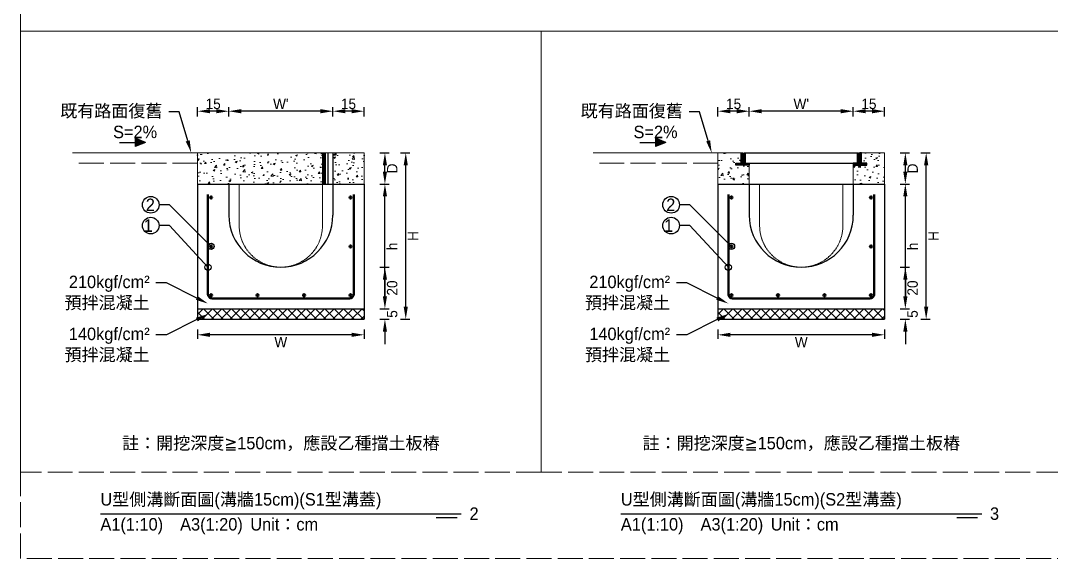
# Model space of a CAD drawing. Extents: x -8520 to 1950, y -2159 to 466.
# Drawn here: x -5580 to -5084.9, y -1164 to -905.4 of the extents above; entities that cross this region are included whole.
import ezdxf
from ezdxf import colors
from ezdxf.entities.mleader import LeaderData, LeaderLine
from ezdxf.math import Vec2, Vec3

# ---------------------------------------------------------------- set-up
doc = ezdxf.new("R2010")
doc.units = 0
doc.header["$MEASUREMENT"] = 0
doc.linetypes.add('ACAD_ISO02W100', pattern=[15, 12, -3])
doc.linetypes.add('HIDDEN', pattern=[0.375, 0.25, -0.125])
doc.layers.add('一、4.基本-隱藏', color=9, linetype='ACAD_ISO02W100', lineweight=20, plot=False)
doc.layers.add('三、3.文字-註解文字', color=2, linetype='Continuous')
for name, color, linetype, lineweight in [('二、1.繪圖-既有設施', 8, 'Continuous', 20), ('二、2.繪圖-施作項目', 181, 'Continuous', 30), ('二、3.繪圖-排水流向', 170, 'Continuous', 30), ('二、4.繪圖-設計鋪面', 40, 'Continuous', 20), ('二、5.繪圖-鋼筋', 60, 'Continuous', 50), ('二、6.繪圖-其他施作項目', 35, 'Continuous', 30)]:
    doc.layers.add(name, color=color, linetype=linetype, lineweight=lineweight)
doc.styles.add('次圖名(詳圖)', font='MS PGothic.ttf', dxfattribs={"height": 6})
doc.styles.add('註解文字(詳圖)', font='MS PGothic.ttf', dxfattribs={"height": 5})
doc.dimstyles.new('註解文字(詳圖)', dxfattribs={"dimtxt": 6, "dimasz": 6, "dimexe": 2, "dimexo": 5, "dimgap": 1, "dimtad": 2, "dimzin": 0, "dimdsep": 46, "dimtxsty": '註解文字(詳圖)', "dimcen": 0.1, "dimclrd": 256, "dimclre": 256, "dimclrt": 256, "dimadec": 0, "dimazin": 0, "dimtfac": 1, "dimtofl": 0, "dimtmove": 0, "dimatfit": 3, "dimfxlon": 1, "dimtolj": 1, "dimtzin": 0, "dimlwd": -1, "dimlwe": -1, "dimarcsym": 1})

# ---------------------------------------------------------------- blocks, each defined once
blk = doc.blocks.new('排水流向')
at = {"layer": '二、3.繪圖-排水流向'}
h = blk.add_hatch(color=256, dxfattribs=at)
h.dxf.hatch_style = 1
h.paths.add_polyline_path([(0, 1), (0, -1), (2.5, 0)])
for points in [[(-3.75, 0), (0, 0)], [(0, 1), (0, -1)], [(2.5, 0), (0, 1)], [(2.5, 0), (0, -1)]]:
    blk.add_lwpolyline(points, dxfattribs=at)
blk = doc.blocks.new('_Small')
at = {"color": 0, "linetype": 'ByBlock', "lineweight": -2}
blk.add_circle((0, 0), 0.25, dxfattribs=at)
blk = doc.blocks.new('*D238')
at = {"layer": 'Defpoints', "color": 0, "transparency": 16777216}
for p in [(-5230, -949), (-5230, -984), (-5180, -984)]:
    blk.add_point(p, dxfattribs=at)
at = {"layer": '三、3.文字-註解文字', "transparency": 16777216}
for p, q in [((-5230, -951.5), (-5230, -947)), ((-5186, -949), (-5224, -949)), ((-5180, -951.5), (-5180, -947))]:
    blk.add_line(p, q, dxfattribs=at)
for points in [[(-5224, -948), (-5224, -950), (-5230, -949)], [(-5186, -948), (-5186, -950), (-5180, -949)]]:
    blk.add_solid(points, dxfattribs=at)
at = {"layer": '三、3.文字-註解文字', "transparency": 16777216, "insert": (-5205, -945.5), "char_height": 5, "attachment_point": 5, "style": '註解文字(詳圖)'}
blk.add_mtext("\\A1;W'", dxfattribs=at)
blk = doc.blocks.new('*D239')
at = {"layer": 'Defpoints', "color": 0, "transparency": 16777216}
for p in [(-5245, -949), (-5245, -984), (-5230, -984)]:
    blk.add_point(p, dxfattribs=at)
at = {"layer": '三、3.文字-註解文字', "transparency": 16777216}
for p, q in [((-5245, -951.5), (-5245, -947)), ((-5236, -949), (-5239, -949)), ((-5230, -951.5), (-5230, -947))]:
    blk.add_line(p, q, dxfattribs=at)
for points in [[(-5239, -948), (-5239, -950), (-5245, -949)], [(-5236, -948), (-5236, -950), (-5230, -949)]]:
    blk.add_solid(points, dxfattribs=at)
at = {"layer": '三、3.文字-註解文字', "transparency": 16777216, "insert": (-5237.5, -945.5), "char_height": 5, "attachment_point": 5, "style": '註解文字(詳圖)'}
blk.add_mtext('\\A1;15', dxfattribs=at)
blk = doc.blocks.new('*D240')
at = {"layer": 'Defpoints', "color": 0, "transparency": 16777216}
for p in [(-5180, -949), (-5180, -984), (-5165, -984)]:
    blk.add_point(p, dxfattribs=at)
at = {"layer": '三、3.文字-註解文字', "transparency": 16777216}
for p, q in [((-5180, -951.5), (-5180, -947)), ((-5171, -949), (-5174, -949)), ((-5165, -951.5), (-5165, -947))]:
    blk.add_line(p, q, dxfattribs=at)
for points in [[(-5174, -948), (-5174, -950), (-5180, -949)], [(-5171, -948), (-5171, -950), (-5165, -949)]]:
    blk.add_solid(points, dxfattribs=at)
at = {"layer": '三、3.文字-註解文字', "transparency": 16777216, "insert": (-5172.5, -945.5), "char_height": 5, "attachment_point": 5, "style": '註解文字(詳圖)'}
blk.add_mtext('\\A1;15', dxfattribs=at)
blk = doc.blocks.new('*D241')
at = {"layer": 'Defpoints', "color": 0, "transparency": 16777216}
for p in [(-5480, -949), (-5480, -984), (-5430, -984)]:
    blk.add_point(p, dxfattribs=at)
at = {"layer": '三、3.文字-註解文字', "transparency": 16777216}
for p, q in [((-5480, -951.5), (-5480, -947)), ((-5436, -949), (-5474, -949)), ((-5430, -951.5), (-5430, -947))]:
    blk.add_line(p, q, dxfattribs=at)
for points in [[(-5474, -948), (-5474, -950), (-5480, -949)], [(-5436, -948), (-5436, -950), (-5430, -949)]]:
    blk.add_solid(points, dxfattribs=at)
at = {"layer": '三、3.文字-註解文字', "transparency": 16777216, "insert": (-5455, -945.5), "char_height": 5, "attachment_point": 5, "style": '註解文字(詳圖)'}
blk.add_mtext("\\A1;W'", dxfattribs=at)
blk = doc.blocks.new('*D242')
at = {"layer": 'Defpoints', "color": 0, "transparency": 16777216}
for p in [(-5495, -949), (-5495, -984), (-5480, -984)]:
    blk.add_point(p, dxfattribs=at)
at = {"layer": '三、3.文字-註解文字', "transparency": 16777216}
for p, q in [((-5495, -951.5), (-5495, -947)), ((-5486, -949), (-5489, -949)), ((-5480, -951.5), (-5480, -947))]:
    blk.add_line(p, q, dxfattribs=at)
for points in [[(-5489, -948), (-5489, -950), (-5495, -949)], [(-5486, -948), (-5486, -950), (-5480, -949)]]:
    blk.add_solid(points, dxfattribs=at)
at = {"layer": '三、3.文字-註解文字', "transparency": 16777216, "insert": (-5487.5, -945.5), "char_height": 5, "attachment_point": 5, "style": '註解文字(詳圖)'}
blk.add_mtext('\\A1;15', dxfattribs=at)
blk = doc.blocks.new('*D243')
at = {"layer": 'Defpoints', "color": 0, "transparency": 16777216}
for p in [(-5430, -949), (-5430, -984), (-5415, -984)]:
    blk.add_point(p, dxfattribs=at)
at = {"layer": '三、3.文字-註解文字', "transparency": 16777216}
for p, q in [((-5430, -951.5), (-5430, -947)), ((-5421, -949), (-5424, -949)), ((-5415, -951.5), (-5415, -947))]:
    blk.add_line(p, q, dxfattribs=at)
for points in [[(-5424, -948), (-5424, -950), (-5430, -949)], [(-5421, -948), (-5421, -950), (-5415, -949)]]:
    blk.add_solid(points, dxfattribs=at)
at = {"layer": '三、3.文字-註解文字', "transparency": 16777216, "insert": (-5422.5, -945.5), "char_height": 5, "attachment_point": 5, "style": '註解文字(詳圖)'}
blk.add_mtext('\\A1;15', dxfattribs=at)
blk = doc.blocks.new('*D254')
at = {"layer": 'Defpoints', "color": 0, "transparency": 16777216}
for p in [(-5245, -1049), (-5165, -1049), (-5245, -1056.5)]:
    blk.add_point(p, dxfattribs=at)
at = {"layer": '三、3.文字-註解文字', "transparency": 16777216}
for p, q in [((-5245, -1054), (-5245, -1058.5)), ((-5165, -1054), (-5165, -1058.5)), ((-5171, -1056.5), (-5239, -1056.5))]:
    blk.add_line(p, q, dxfattribs=at)
for points in [[(-5239, -1055.5), (-5239, -1057.5), (-5245, -1056.5)], [(-5171, -1055.5), (-5171, -1057.5), (-5165, -1056.5)]]:
    blk.add_solid(points, dxfattribs=at)
at = {"layer": '三、3.文字-註解文字', "transparency": 16777216, "insert": (-5205, -1060), "char_height": 5, "attachment_point": 5, "style": '註解文字(詳圖)'}
blk.add_mtext('\\A1;W', dxfattribs=at)
blk = doc.blocks.new('*D255')
at = {"layer": 'Defpoints', "color": 0, "transparency": 16777216}
for p in [(-5495, -1049), (-5415, -1049), (-5495, -1056.5)]:
    blk.add_point(p, dxfattribs=at)
at = {"layer": '三、3.文字-註解文字', "transparency": 16777216}
for p, q in [((-5495, -1054), (-5495, -1058.5)), ((-5415, -1054), (-5415, -1058.5)), ((-5421, -1056.5), (-5489, -1056.5))]:
    blk.add_line(p, q, dxfattribs=at)
for points in [[(-5489, -1055.5), (-5489, -1057.5), (-5495, -1056.5)], [(-5421, -1055.5), (-5421, -1057.5), (-5415, -1056.5)]]:
    blk.add_solid(points, dxfattribs=at)
at = {"layer": '三、3.文字-註解文字', "transparency": 16777216, "insert": (-5455, -1060), "char_height": 5, "attachment_point": 5, "style": '註解文字(詳圖)'}
blk.add_mtext('\\A1;W', dxfattribs=at)
blk = doc.blocks.new('*D278')
at = {"layer": 'Defpoints', "color": 0, "transparency": 16777216}
for p in [(-5205, -984), (-5155, -984), (-5205, -1044)]:
    blk.add_point(p, dxfattribs=at)
at = {"layer": '三、3.文字-註解文字', "transparency": 16777216}
for p, q in [((-5157.5, -984), (-5153, -984)), ((-5155, -1038), (-5155, -990)), ((-5157.5, -1044), (-5153, -1044))]:
    blk.add_line(p, q, dxfattribs=at)
for points in [[(-5156, -990), (-5154, -990), (-5155, -984)], [(-5156, -1038), (-5154, -1038), (-5155, -1044)]]:
    blk.add_solid(points, dxfattribs=at)
at = {"layer": '三、3.文字-註解文字', "transparency": 16777216, "insert": (-5151.5, -1014), "char_height": 5, "attachment_point": 5, "rotation": 90, "style": '註解文字(詳圖)'}
blk.add_mtext('\\A1;h', dxfattribs=at)
blk = doc.blocks.new('*D279')
at = {"layer": 'Defpoints', "color": 0, "transparency": 16777216}
for p in [(-5205, -1024), (-5205, -1044), (-5155, -1044)]:
    blk.add_point(p, dxfattribs=at)
at = {"layer": '三、3.文字-註解文字', "transparency": 16777216}
for p, q in [((-5157.5, -1024), (-5153, -1024)), ((-5155, -1030), (-5155, -1038)), ((-5157.5, -1044), (-5153, -1044))]:
    blk.add_line(p, q, dxfattribs=at)
for points in [[(-5156, -1030), (-5154, -1030), (-5155, -1024)], [(-5156, -1038), (-5154, -1038), (-5155, -1044)]]:
    blk.add_solid(points, dxfattribs=at)
at = {"layer": '三、3.文字-註解文字', "transparency": 16777216, "insert": (-5151.5, -1034), "char_height": 5, "attachment_point": 5, "rotation": 90, "style": '註解文字(詳圖)'}
blk.add_mtext('\\A1;20', dxfattribs=at)
blk = doc.blocks.new('*D280')
at = {"layer": 'Defpoints', "color": 0, "transparency": 16777216}
for p in [(-5205, -1044), (-5205, -1049), (-5155, -1049)]:
    blk.add_point(p, dxfattribs=at)
at = {"layer": '三、3.文字-註解文字', "transparency": 16777216}
for p, q in [((-5155, -1038), (-5155, -1032)), ((-5157.5, -1044), (-5153, -1044)), ((-5157.5, -1049), (-5153, -1049)), ((-5155, -1055), (-5155, -1061))]:
    blk.add_line(p, q, dxfattribs=at)
for points in [[(-5156, -1038), (-5154, -1038), (-5155, -1044)], [(-5156, -1055), (-5154, -1055), (-5155, -1049)]]:
    blk.add_solid(points, dxfattribs=at)
at = {"layer": '三、3.文字-註解文字', "transparency": 16777216, "insert": (-5151.5, -1046.5), "char_height": 5, "attachment_point": 5, "rotation": 90, "style": '註解文字(詳圖)'}
blk.add_mtext('\\A1;5', dxfattribs=at)
blk = doc.blocks.new('*D281')
at = {"layer": 'Defpoints', "color": 0, "transparency": 16777216}
for p in [(-5165, -969), (-5155, -969), (-5165, -984)]:
    blk.add_point(p, dxfattribs=at)
at = {"layer": '三、3.文字-註解文字', "transparency": 16777216}
for p, q in [((-5157.5, -969), (-5153, -969)), ((-5155, -978), (-5155, -975)), ((-5157.5, -984), (-5153, -984))]:
    blk.add_line(p, q, dxfattribs=at)
for points in [[(-5156, -975), (-5154, -975), (-5155, -969)], [(-5156, -978), (-5154, -978), (-5155, -984)]]:
    blk.add_solid(points, dxfattribs=at)
at = {"layer": '三、3.文字-註解文字', "transparency": 16777216, "insert": (-5151.5, -976.5), "char_height": 5, "attachment_point": 5, "rotation": 90, "style": '註解文字(詳圖)'}
blk.add_mtext('\\A1;D', dxfattribs=at)
blk = doc.blocks.new('*D282')
at = {"layer": 'Defpoints', "color": 0, "transparency": 16777216}
for p in [(-5165, -969), (-5145, -969), (-5165, -1049)]:
    blk.add_point(p, dxfattribs=at)
at = {"layer": '三、3.文字-註解文字', "transparency": 16777216}
for p, q in [((-5147.5, -969), (-5143, -969)), ((-5145, -1043), (-5145, -975)), ((-5147.5, -1049), (-5143, -1049))]:
    blk.add_line(p, q, dxfattribs=at)
for points in [[(-5146, -975), (-5144, -975), (-5145, -969)], [(-5146, -1043), (-5144, -1043), (-5145, -1049)]]:
    blk.add_solid(points, dxfattribs=at)
at = {"layer": '三、3.文字-註解文字', "transparency": 16777216, "insert": (-5141.5, -1009), "char_height": 5, "attachment_point": 5, "rotation": 90, "style": '註解文字(詳圖)'}
blk.add_mtext('\\A1;H', dxfattribs=at)
blk = doc.blocks.new('*D303')
at = {"layer": 'Defpoints', "color": 0, "transparency": 16777216}
for p in [(-5455, -984), (-5405, -984), (-5455, -1044)]:
    blk.add_point(p, dxfattribs=at)
at = {"layer": '三、3.文字-註解文字', "transparency": 16777216}
for p, q in [((-5407.5, -984), (-5403, -984)), ((-5405, -1038), (-5405, -990)), ((-5407.5, -1044), (-5403, -1044))]:
    blk.add_line(p, q, dxfattribs=at)
for points in [[(-5406, -990), (-5404, -990), (-5405, -984)], [(-5406, -1038), (-5404, -1038), (-5405, -1044)]]:
    blk.add_solid(points, dxfattribs=at)
at = {"layer": '三、3.文字-註解文字', "transparency": 16777216, "insert": (-5401.5, -1014), "char_height": 5, "attachment_point": 5, "rotation": 90, "style": '註解文字(詳圖)'}
blk.add_mtext('\\A1;h', dxfattribs=at)
blk = doc.blocks.new('*D304')
at = {"layer": 'Defpoints', "color": 0, "transparency": 16777216}
for p in [(-5455, -1024), (-5455, -1044), (-5405, -1044)]:
    blk.add_point(p, dxfattribs=at)
at = {"layer": '三、3.文字-註解文字', "transparency": 16777216}
for p, q in [((-5407.5, -1024), (-5403, -1024)), ((-5405, -1030), (-5405, -1038)), ((-5407.5, -1044), (-5403, -1044))]:
    blk.add_line(p, q, dxfattribs=at)
for points in [[(-5406, -1030), (-5404, -1030), (-5405, -1024)], [(-5406, -1038), (-5404, -1038), (-5405, -1044)]]:
    blk.add_solid(points, dxfattribs=at)
at = {"layer": '三、3.文字-註解文字', "transparency": 16777216, "insert": (-5401.5, -1034), "char_height": 5, "attachment_point": 5, "rotation": 90, "style": '註解文字(詳圖)'}
blk.add_mtext('\\A1;20', dxfattribs=at)
blk = doc.blocks.new('*D305')
at = {"layer": 'Defpoints', "color": 0, "transparency": 16777216}
for p in [(-5455, -1044), (-5455, -1049), (-5405, -1049)]:
    blk.add_point(p, dxfattribs=at)
at = {"layer": '三、3.文字-註解文字', "transparency": 16777216}
for p, q in [((-5405, -1038), (-5405, -1032)), ((-5407.5, -1044), (-5403, -1044)), ((-5407.5, -1049), (-5403, -1049)), ((-5405, -1055), (-5405, -1061))]:
    blk.add_line(p, q, dxfattribs=at)
for points in [[(-5406, -1038), (-5404, -1038), (-5405, -1044)], [(-5406, -1055), (-5404, -1055), (-5405, -1049)]]:
    blk.add_solid(points, dxfattribs=at)
at = {"layer": '三、3.文字-註解文字', "transparency": 16777216, "insert": (-5401.5, -1046.5), "char_height": 5, "attachment_point": 5, "rotation": 90, "style": '註解文字(詳圖)'}
blk.add_mtext('\\A1;5', dxfattribs=at)
blk = doc.blocks.new('*D306')
at = {"layer": 'Defpoints', "color": 0, "transparency": 16777216}
for p in [(-5415, -969), (-5405, -969), (-5415, -984)]:
    blk.add_point(p, dxfattribs=at)
at = {"layer": '三、3.文字-註解文字', "transparency": 16777216}
for p, q in [((-5407.5, -969), (-5403, -969)), ((-5405, -978), (-5405, -975)), ((-5407.5, -984), (-5403, -984))]:
    blk.add_line(p, q, dxfattribs=at)
for points in [[(-5406, -975), (-5404, -975), (-5405, -969)], [(-5406, -978), (-5404, -978), (-5405, -984)]]:
    blk.add_solid(points, dxfattribs=at)
at = {"layer": '三、3.文字-註解文字', "transparency": 16777216, "insert": (-5401.5, -976.5), "char_height": 5, "attachment_point": 5, "rotation": 90, "style": '註解文字(詳圖)'}
blk.add_mtext('\\A1;D', dxfattribs=at)
blk = doc.blocks.new('*D307')
at = {"layer": 'Defpoints', "color": 0, "transparency": 16777216}
for p in [(-5415, -969), (-5395, -969), (-5415, -1049)]:
    blk.add_point(p, dxfattribs=at)
at = {"layer": '三、3.文字-註解文字', "transparency": 16777216}
for p, q in [((-5397.5, -969), (-5393, -969)), ((-5395, -1043), (-5395, -975)), ((-5397.5, -1049), (-5393, -1049))]:
    blk.add_line(p, q, dxfattribs=at)
for points in [[(-5396, -975), (-5394, -975), (-5395, -969)], [(-5396, -1043), (-5394, -1043), (-5395, -1049)]]:
    blk.add_solid(points, dxfattribs=at)
at = {"layer": '三、3.文字-註解文字', "transparency": 16777216, "insert": (-5391.5, -1009), "char_height": 5, "attachment_point": 5, "rotation": 90, "style": '註解文字(詳圖)'}
blk.add_mtext('\\A1;H', dxfattribs=at)

msp = doc.modelspace()

# ---------------------------------------------------------------- hatches: boundary and pattern name
at = {"layer": '二、1.繪圖-既有設施'}
h = msp.add_hatch(dxfattribs=at)
h.set_pattern_fill('AR-CONC', color=256, scale=0.05)
h.set_pattern_definition([(50, (-4314.579, -1330.903), (9.109233, -0.796954), [0.9525, -10.4775]), (355, (-4314.579, -1330.903), (-1.76217, 9.55284), [0.762, -8.38203]), (100.45144, (-4313.82, -1330.97), (7.34706, 8.75589), [0.8095, -8.90451]), (46.1842, (-4314.579, -1328.363), (13.55395, -2.10212), [1.42875, -15.71625]), (96.6356, (-4313.45, -1328.538), (11.8702, 12.3713), [1.21425, -13.35678]), (351.1842, (-4314.579, -1328.363), (11.8702, 12.3713), [1.143, -12.57299]), (21, (-4313.309, -1328.998), (7.58072, -5.11326), [0.9525, -10.4775]), (326, (-4313.309, -1328.998), (3.0901, 9.2094), [0.762, -8.382]), (71.45144, (-4312.677, -1329.424), (10.67082, 4.09614), [0.8095, -8.9045]), (37.5, (-4314.579, -1330.903), (0.15443, 4.227752), [0, -8.2804, 0, -8.509, 0, -8.41375]), (7.5, (-4314.579, -1330.903), (3.340983, 5.009029), [0, -4.8514, 0, -8.0899, 0, -3.20675]), (327.5, (-4317.4112, -1330.903), (6.77953, -0.286437), [0, -3.175, 0, -9.906, 0, -13.1445]), (317.5, (-4318.681, -1330.903), (7.40646, 1.271325), [0, -4.1275, 0, -6.5786, 0, -9.3345])])
h.paths.add_polyline_path([(-5435, -984), (-5435, -969), (-5495, -969), (-5495, -984)])
h.paths.add_polyline_path([(-5415, -969), (-5430, -969), (-5430, -984), (-5415, -984)])
h = msp.add_hatch(dxfattribs=at)
h.set_pattern_fill('AR-CONC', color=256, scale=0.05)
h.set_pattern_definition([(50, (-4064.579, -1278.988), (9.109233, -0.796954), [0.9525, -10.4775]), (355, (-4064.579, -1278.988), (-1.76217, 9.55284), [0.762, -8.38203]), (100.45144, (-4063.82, -1279.054), (7.34706, 8.75589), [0.8095, -8.90451]), (46.1842, (-4064.579, -1276.448), (13.55395, -2.10212), [1.42875, -15.71625]), (96.6356, (-4063.45, -1276.623), (11.8702, 12.3713), [1.21425, -13.35678]), (351.1842, (-4064.579, -1276.448), (11.8702, 12.3713), [1.143, -12.57299]), (21, (-4063.309, -1277.083), (7.58072, -5.11326), [0.9525, -10.4775]), (326, (-4063.309, -1277.083), (3.0901, 9.2094), [0.762, -8.382]), (71.45144, (-4062.677, -1277.509), (10.67082, 4.09614), [0.8095, -8.9045]), (37.5, (-4064.579, -1278.9878), (0.15443, 4.227752), [0, -8.2804, 0, -8.509, 0, -8.41375]), (7.5, (-4064.579, -1278.988), (3.340983, 5.009029), [0, -4.8514, 0, -8.0899, 0, -3.20675]), (327.5, (-4067.4112, -1278.9878), (6.77953, -0.286437), [0, -3.175, 0, -9.906, 0, -13.1445]), (317.5, (-4068.681, -1278.988), (7.40646, 1.271325), [0, -4.1275, 0, -6.5786, 0, -9.3345])])
h.paths.add_polyline_path([(-5236.5, -974), (-5233.9, -974), (-5233.9, -969), (-5245, -969), (-5245, -984), (-5230, -984), (-5230, -974.9), (-5236.5, -974.9)])
h.paths.add_polyline_path([(-5165, -969), (-5176.1, -969), (-5176.1, -974), (-5173.5, -974), (-5173.5, -974.9), (-5180, -974.9), (-5180, -984), (-5165, -984)])
at = {"layer": '二、2.繪圖-施作項目'}
h = msp.add_hatch(dxfattribs=at)
h.set_pattern_fill('ANSI37', color=256)
h.set_pattern_definition([(45, (-6080.4677, -1506.4265), (-2.245064, 2.245064), []), (135, (-6080.4677, -1506.4265), (-2.245064, -2.245064), [])])
h.paths.add_polyline_path([(-5495, -1044), (-5495, -1049), (-5415, -1049), (-5415, -1044)])
h = msp.add_hatch(dxfattribs=at)
h.set_pattern_fill('ANSI37', color=256)
h.set_pattern_definition([(45, (-5830.4677, -1506.4265), (-2.245064, 2.245064), []), (135, (-5830.4677, -1506.4265), (-2.245064, -2.245064), [])])
h.paths.add_polyline_path([(-5245, -1044), (-5245, -1049), (-5165, -1049), (-5165, -1044)])
at = {"layer": '二、5.繪圖-鋼筋'}
h = msp.add_hatch(color=256, dxfattribs=at)
h.dxf.hatch_style = 1
h.paths.add_polyline_path([(-5488, -990.5, 1), (-5489, -990.5, 1)])
h = msp.add_hatch(color=256, dxfattribs=at)
h.dxf.hatch_style = 1
h.paths.add_polyline_path([(-5421, -990.5, 1), (-5422, -990.5, 1)])
h = msp.add_hatch(color=256, dxfattribs=at)
h.dxf.hatch_style = 1
h.paths.add_polyline_path([(-5238, -990.5, 1), (-5239, -990.5, 1)])
h = msp.add_hatch(color=256, dxfattribs=at)
h.dxf.hatch_style = 1
h.paths.add_polyline_path([(-5171, -990.5, 1), (-5172, -990.5, 1)])
h = msp.add_hatch(color=256, dxfattribs=at)
h.dxf.hatch_style = 1
h.paths.add_polyline_path([(-5488, -1014, 1), (-5489, -1014, 1)])
h = msp.add_hatch(color=256, dxfattribs=at)
h.dxf.hatch_style = 1
h.paths.add_polyline_path([(-5421, -1014, 1), (-5422, -1014, 1)])
h = msp.add_hatch(color=256, dxfattribs=at)
h.dxf.hatch_style = 1
h.paths.add_polyline_path([(-5238, -1014, 1), (-5239, -1014, 1)])
h = msp.add_hatch(color=256, dxfattribs=at)
h.dxf.hatch_style = 1
h.paths.add_polyline_path([(-5171, -1014, 1), (-5172, -1014, 1)])
h = msp.add_hatch(color=256, dxfattribs=at)
h.dxf.hatch_style = 1
h.paths.add_polyline_path([(-5488, -1037.5, 1), (-5489, -1037.5, 1)])
h = msp.add_hatch(color=256, dxfattribs=at)
h.dxf.hatch_style = 1
h.paths.add_polyline_path([(-5465.67, -1037.5, 1), (-5466.67, -1037.5, 1)])
h = msp.add_hatch(color=256, dxfattribs=at)
h.dxf.hatch_style = 1
h.paths.add_polyline_path([(-5443.34, -1037.5, 1), (-5444.34, -1037.5, 1)])
h = msp.add_hatch(color=256, dxfattribs=at)
h.dxf.hatch_style = 1
h.paths.add_polyline_path([(-5421, -1037.5, 1), (-5422, -1037.5, 1)])
h = msp.add_hatch(color=256, dxfattribs=at)
h.dxf.hatch_style = 1
h.paths.add_polyline_path([(-5238, -1037.5, 1), (-5239, -1037.5, 1)])
h = msp.add_hatch(color=256, dxfattribs=at)
h.dxf.hatch_style = 1
h.paths.add_polyline_path([(-5215.67, -1037.5, 1), (-5216.67, -1037.5, 1)])
h = msp.add_hatch(color=256, dxfattribs=at)
h.dxf.hatch_style = 1
h.paths.add_polyline_path([(-5193.34, -1037.5, 1), (-5194.34, -1037.5, 1)])
h = msp.add_hatch(color=256, dxfattribs=at)
h.dxf.hatch_style = 1
h.paths.add_polyline_path([(-5171, -1037.5, 1), (-5172, -1037.5, 1)])
at = {"layer": '二、6.繪圖-其他施作項目'}
h = msp.add_hatch(dxfattribs=at)
h.set_pattern_fill('ANSI31', color=256, scale=0.1)
h.set_pattern_definition([(45, (-4005.16578, -1989.52732), (-0.2245064, 0.2245064), [])])
h.paths.add_polyline_path([(-5233, -969), (-5233.9, -969), (-5233.9, -974), (-5236.5, -974), (-5236.5, -974.9), (-5230, -974.9), (-5230, -974), (-5233, -974)])
h.paths.add_polyline_path([(-5177, -974), (-5180, -974), (-5180, -974.9), (-5173.5, -974.9), (-5173.5, -974), (-5176.1, -974), (-5176.1, -969), (-5177, -969)])

# ---------------------------------------------------------------- linework, layer by layer
at = {"layer": '一、4.基本-隱藏'}
for points in [[(-5580, -657), (-4800, -657), (-4800, -910.5), (-5580, -910.5)], [(-5580, -657), (-4800, -657), (-4800, -1164), (-5580, -1164)], [(-5580, -910.5), (-5330, -910.5), (-5330, -1122.5), (-5580, -1122.5)], [(-5330, -910.5), (-5080, -910.5), (-5080, -1122.5), (-5330, -1122.5)]]:
    msp.add_lwpolyline(points, close=True, dxfattribs=at)
at = {"layer": '一、4.基本-隱藏', "linetype": 'HIDDEN'}
for points in [[(-5495, -984), (-5415, -984)], [(-5495, -984), (-5495, -1049)], [(-5475, -984), (-5475, -1004)], [(-5435, -984), (-5435, -1004)], [(-5415, -984), (-5415, -1049)], [(-5245, -984), (-5165, -984)], [(-5245, -984), (-5245, -1049)], [(-5225, -984), (-5225, -1004)], [(-5185, -984), (-5185, -1004)], [(-5165, -984), (-5165, -1049)], [(-5495, -1044), (-5415, -1044)], [(-5245, -1044), (-5165, -1044)], [(-5495, -1049), (-5415, -1049)], [(-5245, -1049), (-5165, -1049)]]:
    msp.add_lwpolyline(points, dxfattribs=at)
for centre in [(-5455, -1004), (-5205, -1004)]:
    msp.add_arc(centre, 20, 180, 0, dxfattribs=at)
at = {"layer": '三、3.文字-註解文字'}
for points in [[(-5541.66, -1142.5), (-5368.34, -1142.5)], [(-5291.66, -1142.5), (-5118.34, -1142.5)], [(-5370.34, -1144.5), (-5380.34, -1144.5)], [(-5120.34, -1144.5), (-5130.34, -1144.5)]]:
    msp.add_lwpolyline(points, dxfattribs=at)
for centre in [(-5517.5, -994), (-5267.5, -994), (-5517.5, -1004), (-5267.5, -1004)]:
    msp.add_circle(centre, 4, dxfattribs=at)
at = {"layer": '二、1.繪圖-既有設施'}
for points in [[(-5495, -969), (-5415, -969)], [(-5495, -969), (-5495, -984)], [(-5415, -969), (-5415, -984)], [(-5245, -969), (-5233.9, -969)], [(-5245, -969), (-5245, -984)], [(-5176.1, -969), (-5165, -969)], [(-5165, -969), (-5165, -984)], [(-5230, -974), (-5230, -984)], [(-5180, -974), (-5180, -984)], [(-5495, -984), (-5415, -984)], [(-5245, -984), (-5230, -984)], [(-5180, -984), (-5165, -984)]]:
    msp.add_lwpolyline(points, dxfattribs=at)
at = {"layer": '二、1.繪圖-既有設施', "linetype": 'HIDDEN'}
msp.add_lwpolyline([(-5230, -984), (-5180, -984)], dxfattribs=at)
at = {"layer": '二、2.繪圖-施作項目'}
for points in [[(-5495, -984), (-5415, -984)], [(-5495, -984), (-5495, -1049)], [(-5480, -984), (-5480, -999)], [(-5430, -984), (-5430, -999)], [(-5415, -984), (-5415, -1049)], [(-5245, -984), (-5165, -984)], [(-5245, -984), (-5245, -1049)], [(-5230, -984), (-5230, -999)], [(-5180, -984), (-5180, -999)], [(-5165, -984), (-5165, -1049)], [(-5495, -1044), (-5415, -1044)], [(-5245, -1044), (-5165, -1044)], [(-5495, -1049), (-5415, -1049)], [(-5245, -1049), (-5165, -1049)]]:
    msp.add_lwpolyline(points, dxfattribs=at)
for centre in [(-5455, -999), (-5205, -999)]:
    msp.add_arc(centre, 25, 180, 0, dxfattribs=at)
at = {"layer": '二、4.繪圖-設計鋪面'}
for points in [[(-5495, -969), (-5555, -969)], [(-5245, -969), (-5305, -969)]]:
    msp.add_lwpolyline(points, dxfattribs=at)
at = {"layer": '二、4.繪圖-設計鋪面', "linetype": 'ACAD_ISO02W100'}
for points in [[(-5495, -974), (-5555, -974)], [(-5245, -974), (-5305, -974)]]:
    msp.add_lwpolyline(points, dxfattribs=at)
at = {"layer": '二、5.繪圖-鋼筋'}
for points in [[(-5490, -989), (-5490, -1037, 0.4142136), (-5488, -1039), (-5422, -1039, 0.4142136), (-5420, -1037), (-5420, -989)], [(-5240, -989), (-5240, -1037, 0.4142136), (-5238, -1039), (-5172, -1039, 0.4142136), (-5170, -1037), (-5170, -989)]]:
    msp.add_lwpolyline(points, format="xyb", dxfattribs=at)
for centre in [(-5488.5, -990.5), (-5421.5, -990.5), (-5238.5, -990.5), (-5171.5, -990.5), (-5488.5, -1014), (-5421.5, -1014), (-5238.5, -1014), (-5171.5, -1014), (-5488.5, -1037.5), (-5466.17, -1037.5), (-5443.84, -1037.5), (-5421.5, -1037.5), (-5238.5, -1037.5), (-5216.17, -1037.5), (-5193.84, -1037.5), (-5171.5, -1037.5)]:
    msp.add_circle(centre, 0.5, dxfattribs=at)
at = {"layer": '二、6.繪圖-其他施作項目'}
for points in [[(-5435, -969), (-5435, -984)], [(-5434.375, -969), (-5434.375, -984)], [(-5433.75, -969), (-5433.75, -984)], [(-5432.5, -969), (-5432.5, -984)], [(-5430, -969), (-5430, -984)], [(-5232.5, -969), (-5232.5, -974)], [(-5232.5, -969), (-5177.5, -969)], [(-5231.9, -969), (-5231.9, -974)], [(-5178.1, -969), (-5178.1, -974)], [(-5177.5, -969), (-5177.5, -974)], [(-5232.5, -974), (-5177.5, -974)]]:
    msp.add_lwpolyline(points, dxfattribs=at)
for points in [[(-5236.5, -974), (-5233.9, -974), (-5233.9, -969), (-5233, -969), (-5233, -974), (-5230, -974), (-5230, -974.9), (-5236.5, -974.9)], [(-5176.1, -969), (-5177, -969), (-5177, -974), (-5180, -974), (-5180, -974.9), (-5173.5, -974.9), (-5173.5, -974), (-5176.1, -974)]]:
    msp.add_lwpolyline(points, close=True, dxfattribs=at)

# ---------------------------------------------------------------- block references
at = {"xscale": 2, "yscale": 2, "zscale": 2}
for p in [(-5525, -964), (-5275, -964)]:
    msp.add_blockref('排水流向', p, dxfattribs=at)

# ---------------------------------------------------------------- texts
at = {"layer": '三、3.文字-註解文字', "char_height": 6}
for s, width, gutter_width, insert, attachment_point, style in [('{\\fMS PGothic|b0|i0|c128|p34;註：開挖深度≧150cm，應設乙種擋土板樁}', 156.49231, 30, (-5455, -1109), 5, '註解文字(詳圖)'), ('{\\fMS PGothic|b0|i0|c128|p34;註：開挖深度≧150cm，應設乙種擋土板樁}', 156.49231, 30, (-5205, -1109), 5, '註解文字(詳圖)'), ('{\\fMS PGothic|b0|i0|c128|p34;U型側溝斷面圖(溝牆15cm)}(S1型溝蓋)', 141.88067, 15, (-5541.66, -1136.5), 4, '次圖名(詳圖)'), ('{\\fMS PGothic|b0|i0|c128|p34;U型側溝斷面圖}(溝牆15cm){\\fMS PGothic|b0|i0|c128|p34;(S2型溝蓋)}', 142.93624, 15, (-5291.66, -1136.5), 4, '次圖名(詳圖)'), ('2', 3, 15, (-5364.34, -1142.5), 4, '次圖名(詳圖)'), ('3', 3, 15, (-5114.34, -1142.5), 4, '次圖名(詳圖)'), ('A1(1:10)\u3000A3(1:20){\\fMS PGothic|b0|i0|c128|p34;^IUnit：cm}', 136.03259, 15, (-5541.66, -1148.5), 4, '次圖名(詳圖)'), ('A1(1:10)\u3000A3(1:20){\\fMS PGothic|b0|i0|c128|p34;^IUnit：cm}', 136.03259, 15, (-5291.66, -1148.5), 4, '次圖名(詳圖)')]:
    msp.add_mtext_dynamic_manual_height_columns(s, width=width, gutter_width=gutter_width, heights=[0], dxfattribs=dict(at, insert=insert, attachment_point=attachment_point, style=style))
at = {"layer": '二、3.繪圖-排水流向', "char_height": 6, "attachment_point": 5, "style": '註解文字(詳圖)'}
for insert in [(-5525, -959), (-5275, -959)]:
    msp.add_mtext_dynamic_manual_height_columns('{\\fMS PGothic|b0|i0|c128|p34;S=2%}', width=10.17412, gutter_width=30, heights=[0], dxfattribs=dict(at, insert=insert))

# ---------------------------------------------------------------- dimensions: what is measured, and where the dimension line sits
at = {"layer": '三、3.文字-註解文字'}
for base, p1, p2, text, picture, middle in [((-5495, -949), (-5480, -984), (-5495, -984), '15', '*D242', (-5487.5, -945.5)), ((-5480, -949), (-5430, -984), (-5480, -984), "W'", '*D241', (-5455, -945.5)), ((-5430, -949), (-5415, -984), (-5430, -984), '15', '*D243', (-5422.5, -945.5)), ((-5245, -949), (-5230, -984), (-5245, -984), '15', '*D239', (-5237.5, -945.5)), ((-5230, -949), (-5180, -984), (-5230, -984), "W'", '*D238', (-5205, -945.5)), ((-5180, -949), (-5165, -984), (-5180, -984), '15', '*D240', (-5172.5, -945.5)), ((-5495, -1056.5), (-5415, -1049), (-5495, -1049), 'W', '*D255', (-5455, -1060)), ((-5245, -1056.5), (-5165, -1049), (-5245, -1049), 'W', '*D254', (-5205, -1060))]:
    dim = msp.add_linear_dim(base=base, p1=p1, p2=p2, text=text, dimstyle='註解文字(詳圖)', dxfattribs=at)
    dim.commit()
    dim.dimension.update_dxf_attribs({"geometry": picture, "text_midpoint": middle})
for base, p1, p2, text, picture, middle in [((-5405, -969), (-5415, -984), (-5415, -969), 'D', '*D306', (-5401.5, -976.5)), ((-5395, -969), (-5415, -1049), (-5415, -969), 'H', '*D307', (-5391.5, -1009)), ((-5155, -969), (-5165, -984), (-5165, -969), 'D', '*D281', (-5151.5, -976.5)), ((-5145, -969), (-5165, -1049), (-5165, -969), 'H', '*D282', (-5141.5, -1009)), ((-5405, -984), (-5455, -1044), (-5455, -984), 'h', '*D303', (-5401.5, -1014)), ((-5155, -984), (-5205, -1044), (-5205, -984), 'h', '*D278', (-5151.5, -1014)), ((-5405, -1044), (-5455, -1024), (-5455, -1044), '20', '*D304', (-5401.5, -1034)), ((-5155, -1044), (-5205, -1024), (-5205, -1044), '20', '*D279', (-5151.5, -1034)), ((-5405, -1049), (-5455, -1044), (-5455, -1049), '5', '*D305', (-5401.5, -1046.5)), ((-5155, -1049), (-5205, -1044), (-5205, -1049), '5', '*D280', (-5151.5, -1046.5))]:
    dim = msp.add_linear_dim(base=base, p1=p1, p2=p2, angle=90, text=text, dimstyle='註解文字(詳圖)', dxfattribs=at)
    dim.commit()
    dim.dimension.update_dxf_attribs({"geometry": picture, "text_midpoint": middle})

# ---------------------------------------------------------------- leaders
ml = msp.add_multileader_mtext('Standard', dxfattribs=at)
ml.set_content('既有路面復舊', color=256, style='註解文字(詳圖)')
ml.set_leader_properties(color=256, linetype='ByLayer', lineweight=-1)
ml.build(insert=Vec2(0, 0))
ml.multileader.update_dxf_attribs({"dogleg_length": 5, "arrow_head_size": 6})
ctx = ml.context
ctx.base_point, ctx.char_height, ctx.arrow_head_size, ctx.landing_gap_size, ctx.plane_origin = Vec3(-5566.216, -949.25), 6, 6, 3, Vec3(-5582.851, -927.337)
ctx.text_align_type = 2
notes = []
notes.append((ctx, [(1, (1, 1, 0), (-5503.875, -949.25), (-1, 0), 5, [(0, [(-5498.02, -969)], 0, [])])]))
ctx.mtext.insert, ctx.mtext.alignment, ctx.mtext.flow_direction = Vec3(-5511.875, -945.841), 3, 5
ml = msp.add_multileader_mtext('Standard', dxfattribs=at)
ml.set_content('既有路面復舊', color=256, style='註解文字(詳圖)')
ml.set_leader_properties(color=256, linetype='ByLayer', lineweight=-1)
ml.build(insert=Vec2(0, 0))
ml.multileader.update_dxf_attribs({"dogleg_length": 5, "arrow_head_size": 6})
ctx = ml.context
ctx.base_point, ctx.char_height, ctx.arrow_head_size, ctx.landing_gap_size, ctx.plane_origin = Vec3(-5316.216, -949.25), 6, 6, 3, Vec3(-5332.851, -927.337)
ctx.text_align_type = 2
notes.append((ctx, [(1, (1, 1, 0), (-5253.875, -949.25), (-1, 0), 5, [(0, [(-5248.02, -969)], 0, [])])]))
ctx.mtext.insert, ctx.mtext.alignment, ctx.mtext.flow_direction = Vec3(-5261.875, -945.841), 3, 5
ml = msp.add_multileader_mtext('Standard', dxfattribs=at)
ml.set_content('2', color=256, style='註解文字(詳圖)')
ml.set_leader_properties(color=256, linetype='ByLayer', lineweight=-1)
ml.set_arrow_properties(name='SMALL')
ml.build(insert=Vec2(0, 0))
ml.multileader.update_dxf_attribs({"dogleg_length": 5, "arrow_head_size": 6})
ctx = ml.context
ctx.base_point, ctx.char_height, ctx.arrow_head_size, ctx.plane_origin = Vec3(-5520.977, -994), 6, 6, Vec3(-5487, -1014)
ctx.text_align_type = 2
notes.append((ctx, [(0, (1, 1, 0), (-5508.5, -994), (-1, 0), 5, [(0, [(-5488.5, -1014)], 0, [])])]))
ctx.mtext.insert, ctx.mtext.alignment, ctx.mtext.flow_direction = Vec3(-5515.5, -991), 3, 5
ml = msp.add_multileader_mtext('Standard', dxfattribs=at)
ml.set_content('2', color=256, style='註解文字(詳圖)')
ml.set_leader_properties(color=256, linetype='ByLayer', lineweight=-1)
ml.set_arrow_properties(name='SMALL')
ml.build(insert=Vec2(0, 0))
ml.multileader.update_dxf_attribs({"dogleg_length": 5, "arrow_head_size": 6})
ctx = ml.context
ctx.base_point, ctx.char_height, ctx.arrow_head_size, ctx.plane_origin = Vec3(-5270.977, -994), 6, 6, Vec3(-5237, -1014)
ctx.text_align_type = 2
notes.append((ctx, [(0, (1, 1, 0), (-5258.5, -994), (-1, 0), 5, [(0, [(-5238.5, -1014)], 0, [])])]))
ctx.mtext.insert, ctx.mtext.alignment, ctx.mtext.flow_direction = Vec3(-5265.5, -991), 3, 5
ml = msp.add_multileader_mtext('Standard', dxfattribs=at)
ml.set_content('1', color=256, style='註解文字(詳圖)')
ml.set_leader_properties(color=256, linetype='ByLayer', lineweight=-1)
ml.set_arrow_properties(name='SMALL')
ml.build(insert=Vec2(0, 0))
ml.multileader.update_dxf_attribs({"dogleg_length": 5, "arrow_head_size": 6})
ctx = ml.context
ctx.base_point, ctx.char_height, ctx.arrow_head_size, ctx.landing_gap_size, ctx.plane_origin = Vec3(-5521.307, -1004), 6, 6, 3, Vec3(-5487, -1024)
ctx.text_align_type = 2
notes.append((ctx, [(0, (1, 1, 0), (-5508.5, -1004), (-1, 0), 5, [(0, [(-5490, -1024)], 0, [])])]))
ctx.mtext.insert, ctx.mtext.alignment, ctx.mtext.flow_direction = Vec3(-5516.5, -1001), 3, 5
ml = msp.add_multileader_mtext('Standard', dxfattribs=at)
ml.set_content('1', color=256, style='註解文字(詳圖)')
ml.set_leader_properties(color=256, linetype='ByLayer', lineweight=-1)
ml.set_arrow_properties(name='SMALL')
ml.build(insert=Vec2(0, 0))
ml.multileader.update_dxf_attribs({"dogleg_length": 5, "arrow_head_size": 6})
ctx = ml.context
ctx.base_point, ctx.char_height, ctx.arrow_head_size, ctx.landing_gap_size, ctx.plane_origin = Vec3(-5271.307, -1004), 6, 6, 3, Vec3(-5237, -1024)
ctx.text_align_type = 2
notes.append((ctx, [(0, (1, 1, 0), (-5258.5, -1004), (-1, 0), 5, [(0, [(-5240, -1024)], 0, [])])]))
ctx.mtext.insert, ctx.mtext.alignment, ctx.mtext.flow_direction = Vec3(-5266.5, -1001), 3, 5
ml = msp.add_multileader_mtext('Standard', dxfattribs=at)
ml.set_content('{\\fMS PGothic|b0|i0|c128|p34;210kgf/cm²}\\P預拌{\\fMS PGothic|b0|i0|c128|p34;混凝土}', color=256, style='註解文字(詳圖)')
ml.set_leader_properties(color=256, linetype='ByLayer', lineweight=-1)
ml.build(insert=Vec2(0, 0))
ml.multileader.update_dxf_attribs({"dogleg_length": 5, "arrow_head_size": 6})
ctx = ml.context
ctx.base_point, ctx.char_height, ctx.arrow_head_size, ctx.landing_gap_size, ctx.plane_origin = Vec3(-5563.477, -1031.5), 6, 6, 3, Vec3(-5490, -1041.5)
ctx.text_align_type = 2
notes.append((ctx, [(0, (1, 1, 0), (-5510, -1031.5), (-1, 0), 5, [(0, [(-5490, -1041.5)], 0, [])])]))
ctx.mtext.insert, ctx.mtext.alignment, ctx.mtext.flow_direction = Vec3(-5518, -1028.057), 3, 5
ml = msp.add_multileader_mtext('Standard', dxfattribs=at)
ml.set_content('{\\fMS PGothic|b0|i0|c128|p34;210kgf/cm²}\\P預拌{\\fMS PGothic|b0|i0|c128|p34;混凝土}', color=256, style='註解文字(詳圖)')
ml.set_leader_properties(color=256, linetype='ByLayer', lineweight=-1)
ml.build(insert=Vec2(0, 0))
ml.multileader.update_dxf_attribs({"dogleg_length": 5, "arrow_head_size": 6})
ctx = ml.context
ctx.base_point, ctx.char_height, ctx.arrow_head_size, ctx.landing_gap_size, ctx.plane_origin = Vec3(-5313.477, -1031.5), 6, 6, 3, Vec3(-5240, -1041.5)
ctx.text_align_type = 2
notes.append((ctx, [(0, (1, 1, 0), (-5260, -1031.5), (-1, 0), 5, [(0, [(-5240, -1041.5)], 0, [])])]))
ctx.mtext.insert, ctx.mtext.alignment, ctx.mtext.flow_direction = Vec3(-5268, -1028.057), 3, 5
ml = msp.add_multileader_mtext('Standard', dxfattribs=at)
ml.set_content('{\\fMS PGothic|b0|i0|c128|p34;140kgf/cm²}\\P預拌{\\fMS PGothic|b0|i0|c128|p34;混凝土}', color=256, style='註解文字(詳圖)')
ml.set_leader_properties(color=256, linetype='ByLayer', lineweight=-1)
ml.build(insert=Vec2(0, 0))
ml.multileader.update_dxf_attribs({"dogleg_length": 5, "arrow_head_size": 6})
ctx = ml.context
ctx.base_point, ctx.char_height, ctx.arrow_head_size, ctx.landing_gap_size, ctx.plane_origin = Vec3(-5563.477, -1056.5), 6, 6, 3, Vec3(-5490, -1046.5)
ctx.text_align_type = 2
notes.append((ctx, [(0, (1, 1, 0), (-5510, -1056.5), (-1, 0), 5, [(0, [(-5490, -1046.5)], 0, [])])]))
ctx.mtext.insert, ctx.mtext.alignment, ctx.mtext.flow_direction = Vec3(-5518, -1053.057), 3, 5
ml = msp.add_multileader_mtext('Standard', dxfattribs=at)
ml.set_content('{\\fMS PGothic|b0|i0|c128|p34;140kgf/cm²}\\P預拌{\\fMS PGothic|b0|i0|c128|p34;混凝土}', color=256, style='註解文字(詳圖)')
ml.set_leader_properties(color=256, linetype='ByLayer', lineweight=-1)
ml.build(insert=Vec2(0, 0))
ml.multileader.update_dxf_attribs({"dogleg_length": 5, "arrow_head_size": 6})
ctx = ml.context
ctx.base_point, ctx.char_height, ctx.arrow_head_size, ctx.landing_gap_size, ctx.plane_origin = Vec3(-5313.477, -1056.5), 6, 6, 3, Vec3(-5240, -1046.5)
ctx.text_align_type = 2
notes.append((ctx, [(0, (1, 1, 0), (-5260, -1056.5), (-1, 0), 5, [(0, [(-5240, -1046.5)], 0, [])])]))
ctx.mtext.insert, ctx.mtext.alignment, ctx.mtext.flow_direction = Vec3(-5268, -1053.057), 3, 5
for ctx, leaders in notes:
    for number, flags, end, landing, length, lines in leaders:
        leader = LeaderData()
        leader.index, (leader.has_last_leader_line, leader.has_dogleg_vector, leader.attachment_direction) = number, flags
        leader.last_leader_point, leader.dogleg_vector, leader.dogleg_length = Vec3(end), Vec3(landing), length
        for number, points, colour, breaks in lines:
            line = LeaderLine()
            line.index, line.vertices, line.color, line.breaks = number, Vec3.list(points), colors.encode_raw_color(colour), breaks
            leader.lines.append(line)
        ctx.leaders.append(leader)

doc.saveas('drawing.dxf')
